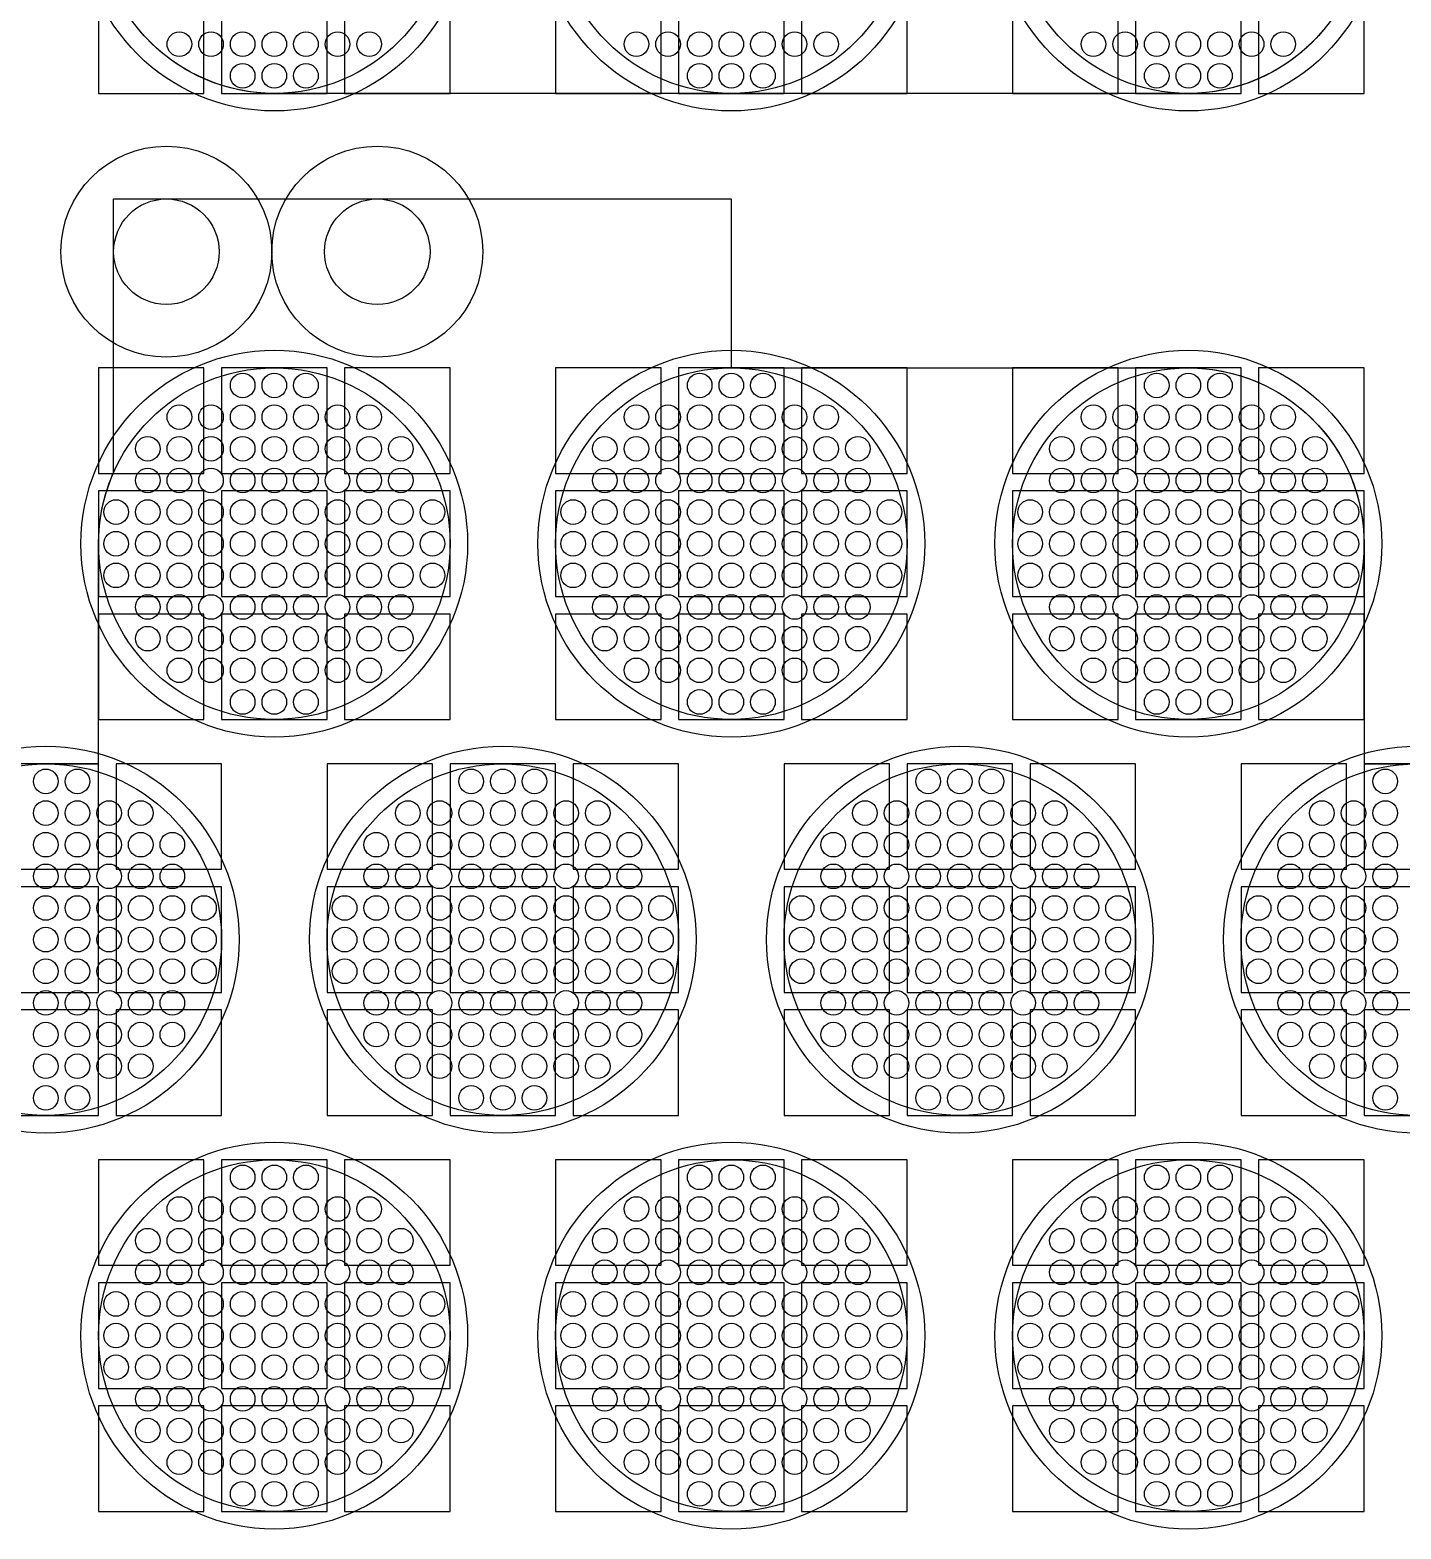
# Model space of a CAD drawing. Extents: x -49 to 54, y -38 to 38.
# Drawn here: x -31.925 to -28.025, y -30.398 to -26.135 of the extents above; entities that cross this region are included whole.
import ezdxf

# ---------------------------------------------------------------- set-up
doc = ezdxf.new("R2010")
doc.units = 0
for name, color, linetype in [('ADHESIVE_VIA_OPENINGS', 30, 'CONTINUOUS'), ('BACK_LAYER', 5, 'CONTINUOUS'), ('COND_LAYER_LOWER_ELECTRODE', 6, 'CONTINUOUS'), ('CONDUCTIVE_LAYER_BACK_LAYER', 2, 'CONTINUOUS'), ('EMITTER', 3, 'CONTINUOUS'), ('LOWER_ELECTRODE', 1, 'CONTINUOUS'), ('SUBSTRATE_VIA', 4, 'CONTINUOUS')]:
    doc.layers.add(name, color=color, linetype=linetype)

msp = doc.modelspace()

# ---------------------------------------------------------------- linework, layer by layer
at = {"layer": 'ADHESIVE_VIA_OPENINGS'}
for centre in [(-31.5372, -26.7657), (-30.9372, -26.7657)]:
    msp.add_circle(centre, 0.3, dxfattribs=at)
at = {"layer": 'BACK_LAYER'}
for points in [[(-31.7302, -26.3156), (-31.4302, -26.3156), (-31.4302, -26.0156), (-31.7302, -26.0156)], [(-31.3802, -26.3156), (-31.0802, -26.3156), (-31.0802, -26.0156), (-31.3802, -26.0156)], [(-31.0302, -26.3156), (-30.7302, -26.3156), (-30.7302, -26.0156), (-31.0302, -26.0156)], [(-30.4302, -26.3156), (-30.1302, -26.3156), (-30.1302, -26.0156), (-30.4302, -26.0156)], [(-30.0802, -26.3156), (-29.7802, -26.3156), (-29.7802, -26.0156), (-30.0802, -26.0156)], [(-29.7302, -26.3156), (-29.4302, -26.3156), (-29.4302, -26.0156), (-29.7302, -26.0156)], [(-29.1302, -26.3156), (-28.8302, -26.3156), (-28.8302, -26.0156), (-29.1302, -26.0156)], [(-28.7802, -26.3156), (-28.4802, -26.3156), (-28.4802, -26.0156), (-28.7802, -26.0156)], [(-28.4302, -26.3156), (-28.1302, -26.3156), (-28.1302, -26.0156), (-28.4302, -26.0156)], [(-31.7302, -27.396), (-31.4302, -27.396), (-31.4302, -27.096), (-31.7302, -27.096)], [(-31.3802, -27.396), (-31.0802, -27.396), (-31.0802, -27.096), (-31.3802, -27.096)], [(-31.0302, -27.396), (-30.7302, -27.396), (-30.7302, -27.096), (-31.0302, -27.096)], [(-30.4302, -27.396), (-30.1302, -27.396), (-30.1302, -27.096), (-30.4302, -27.096)], [(-30.0802, -27.396), (-29.7802, -27.396), (-29.7802, -27.096), (-30.0802, -27.096)], [(-29.7302, -27.396), (-29.4302, -27.396), (-29.4302, -27.096), (-29.7302, -27.096)], [(-29.1302, -27.396), (-28.8302, -27.396), (-28.8302, -27.096), (-29.1302, -27.096)], [(-28.7802, -27.396), (-28.4802, -27.396), (-28.4802, -27.096), (-28.7802, -27.096)], [(-28.4302, -27.396), (-28.1302, -27.396), (-28.1302, -27.096), (-28.4302, -27.096)], [(-31.7302, -27.746), (-31.4302, -27.746), (-31.4302, -27.446), (-31.7302, -27.446)], [(-31.3802, -27.746), (-31.0802, -27.746), (-31.0802, -27.446), (-31.3802, -27.446)], [(-31.0302, -27.746), (-30.7302, -27.746), (-30.7302, -27.446), (-31.0302, -27.446)], [(-30.4302, -27.746), (-30.1302, -27.746), (-30.1302, -27.446), (-30.4302, -27.446)], [(-30.0802, -27.746), (-29.7802, -27.746), (-29.7802, -27.446), (-30.0802, -27.446)], [(-29.7302, -27.746), (-29.4302, -27.746), (-29.4302, -27.446), (-29.7302, -27.446)], [(-29.1302, -27.746), (-28.8302, -27.746), (-28.8302, -27.446), (-29.1302, -27.446)], [(-28.7802, -27.746), (-28.4802, -27.746), (-28.4802, -27.446), (-28.7802, -27.446)], [(-28.4302, -27.746), (-28.1302, -27.746), (-28.1302, -27.446), (-28.4302, -27.446)], [(-31.7302, -28.096), (-31.4302, -28.096), (-31.4302, -27.796), (-31.7302, -27.796)], [(-31.3802, -28.096), (-31.0802, -28.096), (-31.0802, -27.796), (-31.3802, -27.796)], [(-31.0302, -28.096), (-30.7302, -28.096), (-30.7302, -27.796), (-31.0302, -27.796)], [(-30.4302, -28.096), (-30.1302, -28.096), (-30.1302, -27.796), (-30.4302, -27.796)], [(-30.0802, -28.096), (-29.7802, -28.096), (-29.7802, -27.796), (-30.0802, -27.796)], [(-29.7302, -28.096), (-29.4302, -28.096), (-29.4302, -27.796), (-29.7302, -27.796)], [(-29.1302, -28.096), (-28.8302, -28.096), (-28.8302, -27.796), (-29.1302, -27.796)], [(-28.7802, -28.096), (-28.4802, -28.096), (-28.4802, -27.796), (-28.7802, -27.796)], [(-28.4302, -28.096), (-28.1302, -28.096), (-28.1302, -27.796), (-28.4302, -27.796)], [(-32.0302, -28.5218), (-31.7302, -28.5218), (-31.7302, -28.2218), (-32.0302, -28.2218)], [(-31.6802, -28.5218), (-31.3802, -28.5218), (-31.3802, -28.2218), (-31.6802, -28.2218)], [(-31.0802, -28.5218), (-30.7802, -28.5218), (-30.7802, -28.2218), (-31.0802, -28.2218)], [(-30.7302, -28.5218), (-30.4302, -28.5218), (-30.4302, -28.2218), (-30.7302, -28.2218)], [(-30.3802, -28.5218), (-30.0802, -28.5218), (-30.0802, -28.2218), (-30.3802, -28.2218)], [(-29.7802, -28.5218), (-29.4802, -28.5218), (-29.4802, -28.2218), (-29.7802, -28.2218)], [(-29.4302, -28.5218), (-29.1302, -28.5218), (-29.1302, -28.2218), (-29.4302, -28.2218)], [(-29.0802, -28.5218), (-28.7802, -28.5218), (-28.7802, -28.2218), (-29.0802, -28.2218)], [(-28.4802, -28.5218), (-28.1802, -28.5218), (-28.1802, -28.2218), (-28.4802, -28.2218)], [(-28.1302, -28.5218), (-27.8302, -28.5218), (-27.8302, -28.2218), (-28.1302, -28.2218)], [(-32.0302, -28.8718), (-31.7302, -28.8718), (-31.7302, -28.5718), (-32.0302, -28.5718)], [(-31.6802, -28.8718), (-31.3802, -28.8718), (-31.3802, -28.5718), (-31.6802, -28.5718)], [(-31.0802, -28.8718), (-30.7802, -28.8718), (-30.7802, -28.5718), (-31.0802, -28.5718)], [(-30.7302, -28.8718), (-30.4302, -28.8718), (-30.4302, -28.5718), (-30.7302, -28.5718)], [(-30.3802, -28.8718), (-30.0802, -28.8718), (-30.0802, -28.5718), (-30.3802, -28.5718)], [(-29.7802, -28.8718), (-29.4802, -28.8718), (-29.4802, -28.5718), (-29.7802, -28.5718)], [(-29.4302, -28.8718), (-29.1302, -28.8718), (-29.1302, -28.5718), (-29.4302, -28.5718)], [(-29.0802, -28.8718), (-28.7802, -28.8718), (-28.7802, -28.5718), (-29.0802, -28.5718)], [(-28.4802, -28.8718), (-28.1802, -28.8718), (-28.1802, -28.5718), (-28.4802, -28.5718)], [(-28.1302, -28.8718), (-27.8302, -28.8718), (-27.8302, -28.5718), (-28.1302, -28.5718)], [(-32.0302, -29.2218), (-31.7302, -29.2218), (-31.7302, -28.9218), (-32.0302, -28.9218)], [(-31.6802, -29.2218), (-31.3802, -29.2218), (-31.3802, -28.9218), (-31.6802, -28.9218)], [(-31.0802, -29.2218), (-30.7802, -29.2218), (-30.7802, -28.9218), (-31.0802, -28.9218)], [(-30.7302, -29.2218), (-30.4302, -29.2218), (-30.4302, -28.9218), (-30.7302, -28.9218)], [(-30.3802, -29.2218), (-30.0802, -29.2218), (-30.0802, -28.9218), (-30.3802, -28.9218)], [(-29.7802, -29.2218), (-29.4802, -29.2218), (-29.4802, -28.9218), (-29.7802, -28.9218)], [(-29.4302, -29.2218), (-29.1302, -29.2218), (-29.1302, -28.9218), (-29.4302, -28.9218)], [(-29.0802, -29.2218), (-28.7802, -29.2218), (-28.7802, -28.9218), (-29.0802, -28.9218)], [(-28.4802, -29.2218), (-28.1802, -29.2218), (-28.1802, -28.9218), (-28.4802, -28.9218)], [(-28.1302, -29.2218), (-27.8302, -29.2218), (-27.8302, -28.9218), (-28.1302, -28.9218)], [(-31.7302, -29.6477), (-31.4302, -29.6477), (-31.4302, -29.3477), (-31.7302, -29.3477)], [(-31.3802, -29.6477), (-31.0802, -29.6477), (-31.0802, -29.3477), (-31.3802, -29.3477)], [(-31.0302, -29.6477), (-30.7302, -29.6477), (-30.7302, -29.3477), (-31.0302, -29.3477)], [(-30.4302, -29.6477), (-30.1302, -29.6477), (-30.1302, -29.3477), (-30.4302, -29.3477)], [(-30.0802, -29.6477), (-29.7802, -29.6477), (-29.7802, -29.3477), (-30.0802, -29.3477)], [(-29.7302, -29.6477), (-29.4302, -29.6477), (-29.4302, -29.3477), (-29.7302, -29.3477)], [(-29.1302, -29.6477), (-28.8302, -29.6477), (-28.8302, -29.3477), (-29.1302, -29.3477)], [(-28.7802, -29.6477), (-28.4802, -29.6477), (-28.4802, -29.3477), (-28.7802, -29.3477)], [(-28.4302, -29.6477), (-28.1302, -29.6477), (-28.1302, -29.3477), (-28.4302, -29.3477)], [(-31.7302, -29.9977), (-31.4302, -29.9977), (-31.4302, -29.6977), (-31.7302, -29.6977)], [(-31.3802, -29.9977), (-31.0802, -29.9977), (-31.0802, -29.6977), (-31.3802, -29.6977)], [(-31.0302, -29.9977), (-30.7302, -29.9977), (-30.7302, -29.6977), (-31.0302, -29.6977)], [(-30.4302, -29.9977), (-30.1302, -29.9977), (-30.1302, -29.6977), (-30.4302, -29.6977)], [(-30.0802, -29.9977), (-29.7802, -29.9977), (-29.7802, -29.6977), (-30.0802, -29.6977)], [(-29.7302, -29.9977), (-29.4302, -29.9977), (-29.4302, -29.6977), (-29.7302, -29.6977)], [(-29.1302, -29.9977), (-28.8302, -29.9977), (-28.8302, -29.6977), (-29.1302, -29.6977)], [(-28.7802, -29.9977), (-28.4802, -29.9977), (-28.4802, -29.6977), (-28.7802, -29.6977)], [(-28.4302, -29.9977), (-28.1302, -29.9977), (-28.1302, -29.6977), (-28.4302, -29.6977)], [(-31.7302, -30.3477), (-31.4302, -30.3477), (-31.4302, -30.0477), (-31.7302, -30.0477)], [(-31.3802, -30.3477), (-31.0802, -30.3477), (-31.0802, -30.0477), (-31.3802, -30.0477)], [(-31.0302, -30.3477), (-30.7302, -30.3477), (-30.7302, -30.0477), (-31.0302, -30.0477)], [(-30.4302, -30.3477), (-30.1302, -30.3477), (-30.1302, -30.0477), (-30.4302, -30.0477)], [(-30.0802, -30.3477), (-29.7802, -30.3477), (-29.7802, -30.0477), (-30.0802, -30.0477)], [(-29.7302, -30.3477), (-29.4302, -30.3477), (-29.4302, -30.0477), (-29.7302, -30.0477)], [(-29.1302, -30.3477), (-28.8302, -30.3477), (-28.8302, -30.0477), (-29.1302, -30.0477)], [(-28.7802, -30.3477), (-28.4802, -30.3477), (-28.4802, -30.0477), (-28.7802, -30.0477)], [(-28.4302, -30.3477), (-28.1302, -30.3477), (-28.1302, -30.0477), (-28.4302, -30.0477)]]:
    msp.add_lwpolyline(points, close=True, dxfattribs=at)
at = {"layer": 'COND_LAYER_LOWER_ELECTRODE'}
for centre in [(-31.2302, -25.8156), (-29.9302, -25.8156), (-28.6302, -25.8156), (-31.2302, -27.596), (-29.9302, -27.596), (-28.6302, -27.596), (-31.8802, -28.7218), (-30.5802, -28.7218), (-29.2802, -28.7218), (-27.9802, -28.7218), (-31.2302, -29.8477), (-29.9302, -29.8477), (-28.6302, -29.8477)]:
    msp.add_circle(centre, 0.55, dxfattribs=at)
at = {"layer": 'CONDUCTIVE_LAYER_BACK_LAYER'}
for points in [[(-28.2402, -26.1285), (-28.2529, -26.1437), (-28.2663, -26.1585), (-28.2802, -26.1727), (-28.2947, -26.1863), (-28.3097, -26.1993), (-28.3252, -26.2118), (-28.3412, -26.2236), (-28.3576, -26.2348), (-28.3745, -26.2453), (-28.3918, -26.2551), (-28.4094, -26.2642), (-28.4275, -26.2726), (-28.4458, -26.2803), (-28.4644, -26.2873), (-28.4833, -26.2935), (-28.5024, -26.299), (-28.5217, -26.3037), (-28.5412, -26.3076), (-28.5609, -26.3108), (-28.5806, -26.3131), (-28.6004, -26.3147), (-28.6203, -26.3155), (-31.2402, -26.3155), (-31.26, -26.3147), (-31.2798, -26.3131), (-31.2996, -26.3108), (-31.3192, -26.3076), (-31.3387, -26.3037), (-31.358, -26.299), (-31.3771, -26.2935), (-31.396, -26.2873), (-31.4147, -26.2803), (-31.433, -26.2726), (-31.451, -26.2642), (-31.4687, -26.2551), (-31.4859, -26.2453), (-31.5028, -26.2348), (-31.5193, -26.2236), (-31.5353, -26.2118), (-31.5508, -26.1993), (-31.5658, -26.1863), (-31.5802, -26.1727), (-31.5942, -26.1585), (-31.6075, -26.1437), (-31.6203, -26.1285)], [(-31.9298, -28.2243), (-31.91, -28.2227), (-31.8902, -28.2219), (-31.7302, -28.2219), (-31.7302, -27.596), (-31.7298, -27.5761), (-31.7286, -27.5563), (-31.7267, -27.5365), (-31.7239, -27.5168), (-31.7204, -27.4972), (-31.7161, -27.4778), (-31.711, -27.4586), (-31.7051, -27.4396), (-31.6985, -27.4208), (-31.6912, -27.4024), (-31.6872, -27.3932), (-31.6872, -26.6157), (-29.9302, -26.6157), (-29.9302, -27.0961), (-28.6203, -27.0961), (-28.6004, -27.0969), (-28.5806, -27.0985), (-28.5609, -27.1008), (-28.5412, -27.104), (-28.5217, -27.1079), (-28.5024, -27.1126), (-28.4833, -27.1181), (-28.4644, -27.1243), (-28.4458, -27.1312), (-28.4275, -27.1389), (-28.4094, -27.1474), (-28.3918, -27.1565), (-28.3745, -27.1663), (-28.3576, -27.1768), (-28.3412, -27.188), (-28.3252, -27.1998), (-28.3097, -27.2123), (-28.2947, -27.2253), (-28.2802, -27.2389), (-28.2663, -27.2531), (-28.2529, -27.2679), (-28.2402, -27.2831), (-28.2281, -27.2989), (-28.2166, -27.3151), (-28.2057, -27.3318), (-28.1956, -27.3489), (-28.1861, -27.3663), (-28.1773, -27.3842), (-28.1692, -27.4024), (-28.1619, -27.4208), (-28.1553, -27.4396), (-28.1495, -27.4586), (-28.1444, -27.4778), (-28.1401, -27.4972), (-28.1365, -27.5168), (-28.1338, -27.5365), (-28.1318, -27.5563), (-28.1306, -27.5761), (-28.1302, -27.596), (-28.1302, -28.2219), (-27.9703, -28.2219)]]:
    msp.add_lwpolyline(points, dxfattribs=at)
at = {"layer": 'EMITTER'}
for centre in [(-31.2302, -25.8156), (-29.9302, -25.8156), (-28.6302, -25.8156), (-31.2302, -27.596), (-29.9302, -27.596), (-28.6302, -27.596), (-31.8802, -28.7218), (-30.5802, -28.7218), (-29.2802, -28.7218), (-27.9802, -28.7218), (-31.2302, -29.8477), (-29.9302, -29.8477), (-28.6302, -29.8477)]:
    msp.add_circle(centre, 0.5, dxfattribs=at)
at = {"layer": 'LOWER_ELECTRODE'}
for centre in [(-31.5002, -26.1756), (-31.4102, -26.1756), (-31.3202, -26.1756), (-31.2302, -26.1756), (-31.1402, -26.1756), (-31.0502, -26.1756), (-30.9602, -26.1756), (-30.2002, -26.1756), (-30.1102, -26.1756), (-30.0202, -26.1756), (-29.9302, -26.1756), (-29.8402, -26.1756), (-29.7502, -26.1756), (-29.6602, -26.1756), (-28.9002, -26.1756), (-28.8102, -26.1756), (-28.7202, -26.1756), (-28.6302, -26.1756), (-28.5402, -26.1756), (-28.4502, -26.1756), (-28.3602, -26.1756), (-31.3202, -26.2656), (-31.2302, -26.2656), (-31.1402, -26.2656), (-30.0202, -26.2656), (-29.9302, -26.2656), (-29.8402, -26.2656), (-28.7202, -26.2656), (-28.6302, -26.2656), (-28.5402, -26.2656), (-31.3202, -27.146), (-31.2302, -27.146), (-31.1402, -27.146), (-30.0202, -27.146), (-29.9302, -27.146), (-29.8402, -27.146), (-28.7202, -27.146), (-28.6302, -27.146), (-28.5402, -27.146), (-31.5002, -27.236), (-31.4102, -27.236), (-31.3202, -27.236), (-31.2302, -27.236), (-31.1402, -27.236), (-31.0502, -27.236), (-30.9602, -27.236), (-30.2002, -27.236), (-30.1102, -27.236), (-30.0202, -27.236), (-29.9302, -27.236), (-29.8402, -27.236), (-29.7502, -27.236), (-29.6602, -27.236), (-28.9002, -27.236), (-28.8102, -27.236), (-28.7202, -27.236), (-28.6302, -27.236), (-28.5402, -27.236), (-28.4502, -27.236), (-28.3602, -27.236), (-31.5902, -27.326), (-31.5002, -27.326), (-31.4102, -27.326), (-31.3202, -27.326), (-31.2302, -27.326), (-31.1402, -27.326), (-31.0502, -27.326), (-30.9602, -27.326), (-30.8702, -27.326), (-30.2902, -27.326), (-30.2002, -27.326), (-30.1102, -27.326), (-30.0202, -27.326), (-29.9302, -27.326), (-29.8402, -27.326), (-29.7502, -27.326), (-29.6602, -27.326), (-29.5702, -27.326), (-28.9902, -27.326), (-28.9002, -27.326), (-28.8102, -27.326), (-28.7202, -27.326), (-28.6302, -27.326), (-28.5402, -27.326), (-28.4502, -27.326), (-28.3602, -27.326), (-28.2702, -27.326), (-31.5902, -27.416), (-31.5002, -27.416), (-31.4102, -27.416), (-31.3202, -27.416), (-31.2302, -27.416), (-31.1402, -27.416), (-31.0502, -27.416), (-30.9602, -27.416), (-30.8702, -27.416), (-30.2902, -27.416), (-30.2002, -27.416), (-30.1102, -27.416), (-30.0202, -27.416), (-29.9302, -27.416), (-29.8402, -27.416), (-29.7502, -27.416), (-29.6602, -27.416), (-29.5702, -27.416), (-28.9902, -27.416), (-28.9002, -27.416), (-28.8102, -27.416), (-28.7202, -27.416), (-28.6302, -27.416), (-28.5402, -27.416), (-28.4502, -27.416), (-28.3602, -27.416), (-28.2702, -27.416), (-31.6802, -27.506), (-31.5902, -27.506), (-31.5002, -27.506), (-31.4102, -27.506), (-31.3202, -27.506), (-31.2302, -27.506), (-31.1402, -27.506), (-31.0502, -27.506), (-30.9602, -27.506), (-30.8702, -27.506), (-30.7802, -27.506), (-30.3802, -27.506), (-30.2902, -27.506), (-30.2002, -27.506), (-30.1102, -27.506), (-30.0202, -27.506), (-29.9302, -27.506), (-29.8402, -27.506), (-29.7502, -27.506), (-29.6602, -27.506), (-29.5702, -27.506), (-29.4802, -27.506), (-29.0802, -27.506), (-28.9902, -27.506), (-28.9002, -27.506), (-28.8102, -27.506), (-28.7202, -27.506), (-28.6302, -27.506), (-28.5402, -27.506), (-28.4502, -27.506), (-28.3602, -27.506), (-28.2702, -27.506), (-28.1802, -27.506), (-31.6802, -27.596), (-31.5902, -27.596), (-31.5002, -27.596), (-31.4102, -27.596), (-31.3202, -27.596), (-31.2302, -27.596), (-31.1402, -27.596), (-31.0502, -27.596), (-30.9602, -27.596), (-30.8702, -27.596), (-30.7802, -27.596), (-30.3802, -27.596), (-30.2902, -27.596), (-30.2002, -27.596), (-30.1102, -27.596), (-30.0202, -27.596), (-29.9302, -27.596), (-29.8402, -27.596), (-29.7502, -27.596), (-29.6602, -27.596), (-29.5702, -27.596), (-29.4802, -27.596), (-29.0802, -27.596), (-28.9902, -27.596), (-28.9002, -27.596), (-28.8102, -27.596), (-28.7202, -27.596), (-28.6302, -27.596), (-28.5402, -27.596), (-28.4502, -27.596), (-28.3602, -27.596), (-28.2702, -27.596), (-28.1802, -27.596), (-31.6802, -27.686), (-31.5902, -27.686), (-31.5002, -27.686), (-31.4102, -27.686), (-31.3202, -27.686), (-31.2302, -27.686), (-31.1402, -27.686), (-31.0502, -27.686), (-30.9602, -27.686), (-30.8702, -27.686), (-30.7802, -27.686), (-30.3802, -27.686), (-30.2902, -27.686), (-30.2002, -27.686), (-30.1102, -27.686), (-30.0202, -27.686), (-29.9302, -27.686), (-29.8402, -27.686), (-29.7502, -27.686), (-29.6602, -27.686), (-29.5702, -27.686), (-29.4802, -27.686), (-29.0802, -27.686), (-28.9902, -27.686), (-28.9002, -27.686), (-28.8102, -27.686), (-28.7202, -27.686), (-28.6302, -27.686), (-28.5402, -27.686), (-28.4502, -27.686), (-28.3602, -27.686), (-28.2702, -27.686), (-28.1802, -27.686), (-31.5902, -27.776), (-31.5002, -27.776), (-31.4102, -27.776), (-31.3202, -27.776), (-31.2302, -27.776), (-31.1402, -27.776), (-31.0502, -27.776), (-30.9602, -27.776), (-30.8702, -27.776), (-30.2902, -27.776), (-30.2002, -27.776), (-30.1102, -27.776), (-30.0202, -27.776), (-29.9302, -27.776), (-29.8402, -27.776), (-29.7502, -27.776), (-29.6602, -27.776), (-29.5702, -27.776), (-28.9902, -27.776), (-28.9002, -27.776), (-28.8102, -27.776), (-28.7202, -27.776), (-28.6302, -27.776), (-28.5402, -27.776), (-28.4502, -27.776), (-28.3602, -27.776), (-28.2702, -27.776), (-31.5902, -27.866), (-31.5002, -27.866), (-31.4102, -27.866), (-31.3202, -27.866), (-31.2302, -27.866), (-31.1402, -27.866), (-31.0502, -27.866), (-30.9602, -27.866), (-30.8702, -27.866), (-30.2902, -27.866), (-30.2002, -27.866), (-30.1102, -27.866), (-30.0202, -27.866), (-29.9302, -27.866), (-29.8402, -27.866), (-29.7502, -27.866), (-29.6602, -27.866), (-29.5702, -27.866), (-28.9902, -27.866), (-28.9002, -27.866), (-28.8102, -27.866), (-28.7202, -27.866), (-28.6302, -27.866), (-28.5402, -27.866), (-28.4502, -27.866), (-28.3602, -27.866), (-28.2702, -27.866), (-31.5002, -27.956), (-31.4102, -27.956), (-31.3202, -27.956), (-31.2302, -27.956), (-31.1402, -27.956), (-31.0502, -27.956), (-30.9602, -27.956), (-30.2002, -27.956), (-30.1102, -27.956), (-30.0202, -27.956), (-29.9302, -27.956), (-29.8402, -27.956), (-29.7502, -27.956), (-29.6602, -27.956), (-28.9002, -27.956), (-28.8102, -27.956), (-28.7202, -27.956), (-28.6302, -27.956), (-28.5402, -27.956), (-28.4502, -27.956), (-28.3602, -27.956), (-31.3202, -28.046), (-31.2302, -28.046), (-31.1402, -28.046), (-30.0202, -28.046), (-29.9302, -28.046), (-29.8402, -28.046), (-28.7202, -28.046), (-28.6302, -28.046), (-28.5402, -28.046), (-31.8802, -28.2718), (-31.7902, -28.2718), (-30.6702, -28.2718), (-30.5802, -28.2718), (-30.4902, -28.2718), (-29.3702, -28.2718), (-29.2802, -28.2718), (-29.1902, -28.2718), (-28.0702, -28.2718), (-31.8802, -28.3618), (-31.7902, -28.3618), (-31.7002, -28.3618), (-31.6102, -28.3618), (-30.8502, -28.3618), (-30.7602, -28.3618), (-30.6702, -28.3618), (-30.5802, -28.3618), (-30.4902, -28.3618), (-30.4002, -28.3618), (-30.3102, -28.3618), (-29.5502, -28.3618), (-29.4602, -28.3618), (-29.3702, -28.3618), (-29.2802, -28.3618), (-29.1902, -28.3618), (-29.1002, -28.3618), (-29.0102, -28.3618), (-28.2502, -28.3618), (-28.1602, -28.3618), (-28.0702, -28.3618), (-31.8802, -28.4518), (-31.7902, -28.4518), (-31.7002, -28.4518), (-31.6102, -28.4518), (-31.5202, -28.4518), (-30.9402, -28.4518), (-30.8502, -28.4518), (-30.7602, -28.4518), (-30.6702, -28.4518), (-30.5802, -28.4518), (-30.4902, -28.4518), (-30.4002, -28.4518), (-30.3102, -28.4518), (-30.2202, -28.4518), (-29.6402, -28.4518), (-29.5502, -28.4518), (-29.4602, -28.4518), (-29.3702, -28.4518), (-29.2802, -28.4518), (-29.1902, -28.4518), (-29.1002, -28.4518), (-29.0102, -28.4518), (-28.9202, -28.4518), (-28.3402, -28.4518), (-28.2502, -28.4518), (-28.1602, -28.4518), (-28.0702, -28.4518), (-31.8802, -28.5418), (-31.7902, -28.5418), (-31.7002, -28.5418), (-31.6102, -28.5418), (-31.5202, -28.5418), (-30.9402, -28.5418), (-30.8502, -28.5418), (-30.7602, -28.5418), (-30.6702, -28.5418), (-30.5802, -28.5418), (-30.4902, -28.5418), (-30.4002, -28.5418), (-30.3102, -28.5418), (-30.2202, -28.5418), (-29.6402, -28.5418), (-29.5502, -28.5418), (-29.4602, -28.5418), (-29.3702, -28.5418), (-29.2802, -28.5418), (-29.1902, -28.5418), (-29.1002, -28.5418), (-29.0102, -28.5418), (-28.9202, -28.5418), (-28.3402, -28.5418), (-28.2502, -28.5418), (-28.1602, -28.5418), (-28.0702, -28.5418), (-31.8802, -28.6318), (-31.7902, -28.6318), (-31.7002, -28.6318), (-31.6102, -28.6318), (-31.5202, -28.6318), (-31.4302, -28.6318), (-31.0302, -28.6318), (-30.9402, -28.6318), (-30.8502, -28.6318), (-30.7602, -28.6318), (-30.6702, -28.6318), (-30.5802, -28.6318), (-30.4902, -28.6318), (-30.4002, -28.6318), (-30.3102, -28.6318), (-30.2202, -28.6318), (-30.1302, -28.6318), (-29.7302, -28.6318), (-29.6402, -28.6318), (-29.5502, -28.6318), (-29.4602, -28.6318), (-29.3702, -28.6318), (-29.2802, -28.6318), (-29.1902, -28.6318), (-29.1002, -28.6318), (-29.0102, -28.6318), (-28.9202, -28.6318), (-28.8302, -28.6318), (-28.4302, -28.6318), (-28.3402, -28.6318), (-28.2502, -28.6318), (-28.1602, -28.6318), (-28.0702, -28.6318), (-31.8802, -28.7218), (-31.7902, -28.7218), (-31.7002, -28.7218), (-31.6102, -28.7218), (-31.5202, -28.7218), (-31.4302, -28.7218), (-31.0302, -28.7218), (-30.9402, -28.7218), (-30.8502, -28.7218), (-30.7602, -28.7218), (-30.6702, -28.7218), (-30.5802, -28.7218), (-30.4902, -28.7218), (-30.4002, -28.7218), (-30.3102, -28.7218), (-30.2202, -28.7218), (-30.1302, -28.7218), (-29.7302, -28.7218), (-29.6402, -28.7218), (-29.5502, -28.7218), (-29.4602, -28.7218), (-29.3702, -28.7218), (-29.2802, -28.7218), (-29.1902, -28.7218), (-29.1002, -28.7218), (-29.0102, -28.7218), (-28.9202, -28.7218), (-28.8302, -28.7218), (-28.4302, -28.7218), (-28.3402, -28.7218), (-28.2502, -28.7218), (-28.1602, -28.7218), (-28.0702, -28.7218), (-31.8802, -28.8118), (-31.7902, -28.8118), (-31.7002, -28.8118), (-31.6102, -28.8118), (-31.5202, -28.8118), (-31.4302, -28.8118), (-31.0302, -28.8118), (-30.9402, -28.8118), (-30.8502, -28.8118), (-30.7602, -28.8118), (-30.6702, -28.8118), (-30.5802, -28.8118), (-30.4902, -28.8118), (-30.4002, -28.8118), (-30.3102, -28.8118), (-30.2202, -28.8118), (-30.1302, -28.8118), (-29.7302, -28.8118), (-29.6402, -28.8118), (-29.5502, -28.8118), (-29.4602, -28.8118), (-29.3702, -28.8118), (-29.2802, -28.8118), (-29.1902, -28.8118), (-29.1002, -28.8118), (-29.0102, -28.8118), (-28.9202, -28.8118), (-28.8302, -28.8118), (-28.4302, -28.8118), (-28.3402, -28.8118), (-28.2502, -28.8118), (-28.1602, -28.8118), (-28.0702, -28.8118), (-31.8802, -28.9018), (-31.7902, -28.9018), (-31.7002, -28.9018), (-31.6102, -28.9018), (-31.5202, -28.9018), (-30.9402, -28.9018), (-30.8502, -28.9018), (-30.7602, -28.9018), (-30.6702, -28.9018), (-30.5802, -28.9018), (-30.4902, -28.9018), (-30.4002, -28.9018), (-30.3102, -28.9018), (-30.2202, -28.9018), (-29.6402, -28.9018), (-29.5502, -28.9018), (-29.4602, -28.9018), (-29.3702, -28.9018), (-29.2802, -28.9018), (-29.1902, -28.9018), (-29.1002, -28.9018), (-29.0102, -28.9018), (-28.9202, -28.9018), (-28.3402, -28.9018), (-28.2502, -28.9018), (-28.1602, -28.9018), (-28.0702, -28.9018), (-31.8802, -28.9918), (-31.7902, -28.9918), (-31.7002, -28.9918), (-31.6102, -28.9918), (-31.5202, -28.9918), (-30.9402, -28.9918), (-30.8502, -28.9918), (-30.7602, -28.9918), (-30.6702, -28.9918), (-30.5802, -28.9918), (-30.4902, -28.9918), (-30.4002, -28.9918), (-30.3102, -28.9918), (-30.2202, -28.9918), (-29.6402, -28.9918), (-29.5502, -28.9918), (-29.4602, -28.9918), (-29.3702, -28.9918), (-29.2802, -28.9918), (-29.1902, -28.9918), (-29.1002, -28.9918), (-29.0102, -28.9918), (-28.9202, -28.9918), (-28.3402, -28.9918), (-28.2502, -28.9918), (-28.1602, -28.9918), (-28.0702, -28.9918), (-31.8802, -29.0818), (-31.7902, -29.0818), (-31.7002, -29.0818), (-31.6102, -29.0818), (-30.8502, -29.0818), (-30.7602, -29.0818), (-30.6702, -29.0818), (-30.5802, -29.0818), (-30.4902, -29.0818), (-30.4002, -29.0818), (-30.3102, -29.0818), (-29.5502, -29.0818), (-29.4602, -29.0818), (-29.3702, -29.0818), (-29.2802, -29.0818), (-29.1902, -29.0818), (-29.1002, -29.0818), (-29.0102, -29.0818), (-28.2502, -29.0818), (-28.1602, -29.0818), (-28.0702, -29.0818), (-31.8802, -29.1718), (-31.7902, -29.1718), (-30.6702, -29.1718), (-30.5802, -29.1718), (-30.4902, -29.1718), (-29.3702, -29.1718), (-29.2802, -29.1718), (-29.1902, -29.1718), (-28.0702, -29.1718), (-31.3202, -29.3977), (-31.2302, -29.3977), (-31.1402, -29.3977), (-30.0202, -29.3977), (-29.9302, -29.3977), (-29.8402, -29.3977), (-28.7202, -29.3977), (-28.6302, -29.3977), (-28.5402, -29.3977), (-31.5002, -29.4877), (-31.4102, -29.4877), (-31.3202, -29.4877), (-31.2302, -29.4877), (-31.1402, -29.4877), (-31.0502, -29.4877), (-30.9602, -29.4877), (-30.2002, -29.4877), (-30.1102, -29.4877), (-30.0202, -29.4877), (-29.9302, -29.4877), (-29.8402, -29.4877), (-29.7502, -29.4877), (-29.6602, -29.4877), (-28.9002, -29.4877), (-28.8102, -29.4877), (-28.7202, -29.4877), (-28.6302, -29.4877), (-28.5402, -29.4877), (-28.4502, -29.4877), (-28.3602, -29.4877), (-31.5902, -29.5777), (-31.5002, -29.5777), (-31.4102, -29.5777), (-31.3202, -29.5777), (-31.2302, -29.5777), (-31.1402, -29.5777), (-31.0502, -29.5777), (-30.9602, -29.5777), (-30.8702, -29.5777), (-30.2902, -29.5777), (-30.2002, -29.5777), (-30.1102, -29.5777), (-30.0202, -29.5777), (-29.9302, -29.5777), (-29.8402, -29.5777), (-29.7502, -29.5777), (-29.6602, -29.5777), (-29.5702, -29.5777), (-28.9902, -29.5777), (-28.9002, -29.5777), (-28.8102, -29.5777), (-28.7202, -29.5777), (-28.6302, -29.5777), (-28.5402, -29.5777), (-28.4502, -29.5777), (-28.3602, -29.5777), (-28.2702, -29.5777), (-31.5902, -29.6677), (-31.5002, -29.6677), (-31.4102, -29.6677), (-31.3202, -29.6677), (-31.2302, -29.6677), (-31.1402, -29.6677), (-31.0502, -29.6677), (-30.9602, -29.6677), (-30.8702, -29.6677), (-30.2902, -29.6677), (-30.2002, -29.6677), (-30.1102, -29.6677), (-30.0202, -29.6677), (-29.9302, -29.6677), (-29.8402, -29.6677), (-29.7502, -29.6677), (-29.6602, -29.6677), (-29.5702, -29.6677), (-28.9902, -29.6677), (-28.9002, -29.6677), (-28.8102, -29.6677), (-28.7202, -29.6677), (-28.6302, -29.6677), (-28.5402, -29.6677), (-28.4502, -29.6677), (-28.3602, -29.6677), (-28.2702, -29.6677), (-31.6802, -29.7577), (-31.5902, -29.7577), (-31.5002, -29.7577), (-31.4102, -29.7577), (-31.3202, -29.7577), (-31.2302, -29.7577), (-31.1402, -29.7577), (-31.0502, -29.7577), (-30.9602, -29.7577), (-30.8702, -29.7577), (-30.7802, -29.7577), (-30.3802, -29.7577), (-30.2902, -29.7577), (-30.2002, -29.7577), (-30.1102, -29.7577), (-30.0202, -29.7577), (-29.9302, -29.7577), (-29.8402, -29.7577), (-29.7502, -29.7577), (-29.6602, -29.7577), (-29.5702, -29.7577), (-29.4802, -29.7577), (-29.0802, -29.7577), (-28.9902, -29.7577), (-28.9002, -29.7577), (-28.8102, -29.7577), (-28.7202, -29.7577), (-28.6302, -29.7577), (-28.5402, -29.7577), (-28.4502, -29.7577), (-28.3602, -29.7577), (-28.2702, -29.7577), (-28.1802, -29.7577), (-31.6802, -29.8477), (-31.5902, -29.8477), (-31.5002, -29.8477), (-31.4102, -29.8477), (-31.3202, -29.8477), (-31.2302, -29.8477), (-31.1402, -29.8477), (-31.0502, -29.8477), (-30.9602, -29.8477), (-30.8702, -29.8477), (-30.7802, -29.8477), (-30.3802, -29.8477), (-30.2902, -29.8477), (-30.2002, -29.8477), (-30.1102, -29.8477), (-30.0202, -29.8477), (-29.9302, -29.8477), (-29.8402, -29.8477), (-29.7502, -29.8477), (-29.6602, -29.8477), (-29.5702, -29.8477), (-29.4802, -29.8477), (-29.0802, -29.8477), (-28.9902, -29.8477), (-28.9002, -29.8477), (-28.8102, -29.8477), (-28.7202, -29.8477), (-28.6302, -29.8477), (-28.5402, -29.8477), (-28.4502, -29.8477), (-28.3602, -29.8477), (-28.2702, -29.8477), (-28.1802, -29.8477), (-31.6802, -29.9377), (-31.5902, -29.9377), (-31.5002, -29.9377), (-31.4102, -29.9377), (-31.3202, -29.9377), (-31.2302, -29.9377), (-31.1402, -29.9377), (-31.0502, -29.9377), (-30.9602, -29.9377), (-30.8702, -29.9377), (-30.7802, -29.9377), (-30.3802, -29.9377), (-30.2902, -29.9377), (-30.2002, -29.9377), (-30.1102, -29.9377), (-30.0202, -29.9377), (-29.9302, -29.9377), (-29.8402, -29.9377), (-29.7502, -29.9377), (-29.6602, -29.9377), (-29.5702, -29.9377), (-29.4802, -29.9377), (-29.0802, -29.9377), (-28.9902, -29.9377), (-28.9002, -29.9377), (-28.8102, -29.9377), (-28.7202, -29.9377), (-28.6302, -29.9377), (-28.5402, -29.9377), (-28.4502, -29.9377), (-28.3602, -29.9377), (-28.2702, -29.9377), (-28.1802, -29.9377), (-31.5902, -30.0277), (-31.5002, -30.0277), (-31.4102, -30.0277), (-31.3202, -30.0277), (-31.2302, -30.0277), (-31.1402, -30.0277), (-31.0502, -30.0277), (-30.9602, -30.0277), (-30.8702, -30.0277), (-30.2902, -30.0277), (-30.2002, -30.0277), (-30.1102, -30.0277), (-30.0202, -30.0277), (-29.9302, -30.0277), (-29.8402, -30.0277), (-29.7502, -30.0277), (-29.6602, -30.0277), (-29.5702, -30.0277), (-28.9902, -30.0277), (-28.9002, -30.0277), (-28.8102, -30.0277), (-28.7202, -30.0277), (-28.6302, -30.0277), (-28.5402, -30.0277), (-28.4502, -30.0277), (-28.3602, -30.0277), (-28.2702, -30.0277), (-31.5902, -30.1177), (-31.5002, -30.1177), (-31.4102, -30.1177), (-31.3202, -30.1177), (-31.2302, -30.1177), (-31.1402, -30.1177), (-31.0502, -30.1177), (-30.9602, -30.1177), (-30.8702, -30.1177), (-30.2902, -30.1177), (-30.2002, -30.1177), (-30.1102, -30.1177), (-30.0202, -30.1177), (-29.9302, -30.1177), (-29.8402, -30.1177), (-29.7502, -30.1177), (-29.6602, -30.1177), (-29.5702, -30.1177), (-28.9902, -30.1177), (-28.9002, -30.1177), (-28.8102, -30.1177), (-28.7202, -30.1177), (-28.6302, -30.1177), (-28.5402, -30.1177), (-28.4502, -30.1177), (-28.3602, -30.1177), (-28.2702, -30.1177), (-31.5002, -30.2077), (-31.4102, -30.2077), (-31.3202, -30.2077), (-31.2302, -30.2077), (-31.1402, -30.2077), (-31.0502, -30.2077), (-30.9602, -30.2077), (-30.2002, -30.2077), (-30.1102, -30.2077), (-30.0202, -30.2077), (-29.9302, -30.2077), (-29.8402, -30.2077), (-29.7502, -30.2077), (-29.6602, -30.2077), (-28.9002, -30.2077), (-28.8102, -30.2077), (-28.7202, -30.2077), (-28.6302, -30.2077), (-28.5402, -30.2077), (-28.4502, -30.2077), (-28.3602, -30.2077), (-31.3202, -30.2977), (-31.2302, -30.2977), (-31.1402, -30.2977), (-30.0202, -30.2977), (-29.9302, -30.2977), (-29.8402, -30.2977), (-28.7202, -30.2977), (-28.6302, -30.2977), (-28.5402, -30.2977)]:
    msp.add_circle(centre, 0.035, dxfattribs=at)
at = {"layer": 'SUBSTRATE_VIA'}
for centre in [(-31.5372, -26.7657), (-30.9372, -26.7657)]:
    msp.add_circle(centre, 0.15, dxfattribs=at)

doc.saveas('drawing.dxf')
